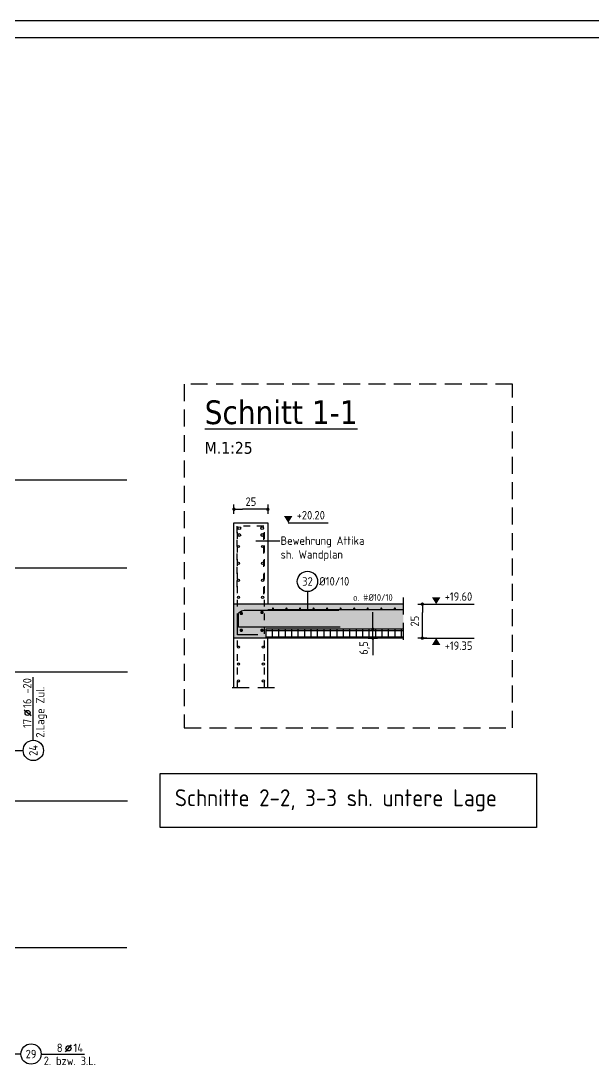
# Model space of a CAD drawing. Extents: x 0 to 83.7, y -3.8 to 29.7.
# Drawn here: x 40.22 to 48.67, y 14.29 to 29.7 of the extents above; entities that cross this region are included whole.
import ezdxf
from ezdxf.enums import TextEntityAlignment as Align

# ---------------------------------------------------------------- set-up
doc = ezdxf.new("R2010")
doc.units = 0
doc.header["$LTSCALE"] = 0.5
for name, pattern in [('AUSGEZOGEN', [1000.01, 1000, 0.01]), ('DASHED', [0.75, 0.5, -0.25]), ('HIDDEN2', [0.187, 0.125, -0.062]), ('STRICHLINIE', [0.75, 0.5, -0.25])]:
    doc.linetypes.add(name, pattern=pattern)
for name, color, linetype in [('AFU', 7, 'Continuous'), ('BETON', 7, 'Continuous'), ('DETAIL', 7, 'Continuous'), ('grau_mittel', 7, 'Continuous'), ('Halbfertigteile', 7, 'Continuous'), ('HILFE', 7, 'Continuous'), ('koten', 7, 'Continuous'), ('MASSE', 7, 'Continuous'), ('RAHMEN', 7, 'Continuous'), ('RND', 7, 'Continuous'), ('TEXT', 7, 'Continuous')]:
    doc.layers.add(name, color=color, linetype=linetype)
doc.layers.add('NOPLOT', color=7, linetype='Continuous', plot=False)
doc.styles.add('helv', font='tahoma.ttf')
doc.styles.add('txt', font='isocp.shx')
doc.linetypes.add('AFU_50K', pattern='A,0.15,["/",Standard,S=0.2,R=0,X=-0.01,Y=-0.1],0.07,["/",Standard,S=0.2,R=0,X=-0.01,Y=-0.1],0.15', length=0.37)
doc.dimstyles.new('DOT_I', dxfattribs={"dimscale": 0.5, "dimtxt": 0.25, "dimasz": 0.25, "dimexe": 0.1, "dimexo": 0.3, "dimgap": 0.1, "dimtad": 1, "dimdec": 3, "dimzin": 3, "dimtxsty": 'txt', "dimblk": 'DOT', "dimblk1": 'DOT', "dimblk2": 'DOT', "dimsah": 1, "dimcen": 0.1, "dimse1": 1, "dimse2": 1, "dimazin": 0, "dimtfac": 1, "dimtdec": 4, "dimtix": 1, "dimtmove": 2, "dimatfit": 3, "dimfxl": 0, "dimtvp": 1, "dimtolj": 1, "dimtzin": 0, "dimarcsym": 0})

# ---------------------------------------------------------------- blocks, each defined once
blk = doc.blocks.new('RND_LEI')
at = {"layer": 'RND', "color": 7, "linetype": 'Continuous'}
blk.add_line((1.022, 0.066), (1.19, 0.27), dxfattribs=at)
for centre, radius in [((0, 0), 0.3), ((1.106, 0.168), 0.075)]:
    blk.add_circle(centre, radius, dxfattribs=at)
at = {"layer": 'RND', "color": 7, "linetype": 'Continuous', "style": 'txt'}
blk.add_attdef('POSL', text='', height=0.25, dxfattribs=at).set_placement((0, 0), align=Align.MIDDLE)
blk.add_attdef('ANZ', text='', height=0.25, dxfattribs=at).set_placement((0.931, 0.057), align=Align.RIGHT)
for tag, p in [('DUM', (1.253, 0.057)), ('ABSTD', (1.674, 0.057)), ('POSTXT', (0.374, -0.327))]:
    blk.add_attdef(tag, p, '', height=0.25, dxfattribs=at)
blk = doc.blocks.new('okrd_o')
at = {"layer": 'koten', "color": 7, "linetype": 'Continuous'}
blk.add_solid([(-0.125, 0.202), (0.125, 0.202), (0, 0)], dxfattribs=at)
at = {"layer": 'koten', "style": 'txt'}
blk.add_attdef('OKRD', (0.25, 0.1), '', height=0.25, dxfattribs=at)
blk = doc.blocks.new('okrd_u')
at = {"layer": 'koten', "color": 7, "linetype": 'Continuous'}
blk.add_solid([(-0.125, -0.202), (0.125, -0.202), (0, 0)], dxfattribs=at)
at = {"layer": 'koten', "style": 'txt'}
blk.add_attdef('OKRD', (0.25, -0.35), '', height=0.25, dxfattribs=at)
blk = doc.blocks.new('DOT')
at = {"layer": 'MASSE', "color": 7, "linetype": 'Continuous'}
for p, q in [((0, 0), (-1, 0)), ((0, 0.54), (0, -0.54))]:
    blk.add_line(p, q, dxfattribs=at)
at = {"layer": 'MASSE', "color": 7, "linetype": 'Continuous', "const_width": 0.2}
blk.add_lwpolyline([(-0.1, 0, 1), (0.1, 0, 1)], format="xyb", close=True, dxfattribs=at)
blk = doc.blocks.new('*D54')
at = {"layer": 'Defpoints', "color": 0, "linetype": 'AUSGEZOGEN', "transparency": 16777216}
for p in [(46.145, 21.093), (46.145, 21.093), (46.145, 20.593)]:
    blk.add_point(p, dxfattribs=at)
at = {"layer": 'MASSE', "color": 0, "linetype": 'AUSGEZOGEN', "lineweight": -2, "transparency": 16777216}
blk.add_line((46.145, 20.718), (46.145, 20.968), dxfattribs=at)
at = {"layer": 'MASSE', "color": 0, "linetype": 'AUSGEZOGEN', "lineweight": -2, "transparency": 16777216, "xscale": 0.125, "yscale": 0.125, "zscale": 0.125}
for p, rotation in [((46.145, 21.093), 90), ((46.145, 20.593), 270)]:
    blk.add_blockref('DOT', p, dxfattribs=dict(at, rotation=rotation))
at = {"layer": 'MASSE', "color": 0, "linetype": 'AUSGEZOGEN', "transparency": 16777216, "insert": (46.033, 20.843), "char_height": 0.125, "attachment_point": 5, "rotation": 90, "style": 'txt'}
blk.add_mtext('\\A1;25', dxfattribs=at)
blk = doc.blocks.new('*D55')
at = {"layer": 'Defpoints', "color": 0, "linetype": 'AUSGEZOGEN', "transparency": 16777216}
for p in [(43.364, 22.494), (43.364, 22.494), (43.864, 22.494)]:
    blk.add_point(p, dxfattribs=at)
at = {"layer": 'MASSE', "color": 0, "linetype": 'AUSGEZOGEN', "lineweight": -2, "transparency": 16777216}
blk.add_line((43.739, 22.494), (43.489, 22.494), dxfattribs=at)
at = {"layer": 'MASSE', "color": 0, "linetype": 'AUSGEZOGEN', "lineweight": -2, "transparency": 16777216, "xscale": 0.125, "yscale": 0.125, "zscale": 0.125, "rotation": 180}
blk.add_blockref('DOT', (43.364, 22.494), dxfattribs=at)
at = {"layer": 'MASSE', "color": 0, "linetype": 'AUSGEZOGEN', "lineweight": -2, "transparency": 16777216, "xscale": 0.125, "yscale": 0.125, "zscale": 0.125}
blk.add_blockref('DOT', (43.864, 22.494), dxfattribs=at)
at = {"layer": 'MASSE', "color": 0, "linetype": 'AUSGEZOGEN', "transparency": 16777216, "insert": (43.614, 22.606), "char_height": 0.125, "attachment_point": 5, "style": 'txt'}
blk.add_mtext('\\A1;25', dxfattribs=at)
blk = doc.blocks.new('RND_HIN')
at = {"layer": 'RND', "color": 7, "linetype": 'Continuous'}
blk.add_circle((0, 0), 0.3, dxfattribs=at)
at = {"layer": 'RND', "color": 7, "linetype": 'Continuous', "style": 'txt'}
blk.add_attdef('POSI', text='', height=0.25, dxfattribs=at).set_placement((0, 0), align=Align.MIDDLE)
blk = doc.blocks.new('A1-35-0')
at = {"layer": 'RAHMEN'}
blk.add_line((118.9, 59.4), (0, 59.4), dxfattribs=at)
at = {"layer": 'RAHMEN', "color": 5}
blk.add_line((118.4, 58.9), (2, 58.9), dxfattribs=at)
blk = doc.blocks.new('*D65')
at = {"layer": 'Defpoints', "color": 0, "linetype": 'AUSGEZOGEN', "transparency": 16777216}
for p in [(45.414, 20.723), (45.414, 20.723), (45.414, 20.593)]:
    blk.add_point(p, dxfattribs=at)
at = {"layer": 'MASSE', "color": 0, "linetype": 'AUSGEZOGEN', "lineweight": -2, "transparency": 16777216}
for p, q in [((45.414, 20.848), (45.414, 20.973)), ((45.414, 20.593), (45.414, 20.723)), ((45.414, 20.468), (45.414, 20.343))]:
    blk.add_line(p, q, dxfattribs=at)
at = {"layer": 'MASSE', "color": 0, "linetype": 'AUSGEZOGEN', "lineweight": -2, "transparency": 16777216, "xscale": 0.125, "yscale": 0.125, "zscale": 0.125}
for p, rotation in [((45.414, 20.723), 270), ((45.414, 20.593), 90)]:
    blk.add_blockref('DOT', p, dxfattribs=dict(at, rotation=rotation))
at = {"layer": 'MASSE', "color": 0, "linetype": 'AUSGEZOGEN', "transparency": 16777216, "insert": (45.293, 20.446), "char_height": 0.125, "attachment_point": 5, "rotation": 90, "style": 'txt'}
blk.add_mtext('\\A1;6,5', dxfattribs=at)

msp = doc.modelspace()

# ---------------------------------------------------------------- hatches: boundary and pattern name
at = {"layer": 'grau_mittel'}
msp.add_hatch(color=61, dxfattribs=at).paths.add_polyline_path([(43.8341, 20.5929), (43.8341, 20.7229), (45.8641, 20.7229), (45.8641, 21.0929), (43.8641, 21.0929), (43.3641, 21.0929), (43.3641, 20.5929)])
at = {"layer": 'Halbfertigteile', "linetype": 'AUSGEZOGEN', "transparency": 33554687}
h = msp.add_hatch(dxfattribs=at)
h.set_pattern_fill('ANSI37', color=171, scale=0.03, angle=135, style=0)
h.set_pattern_definition([(180, (27.74021, 11.08451), (-7e-18, -0.09525), []), (270, (27.74021, 11.08451), (0.09525, -2e-17), [])])
h.paths.add_polyline_path([(43.8341, 20.7229), (43.8341, 20.5929), (45.8641, 20.5929), (45.8641, 20.7229)])

# ---------------------------------------------------------------- linework, layer by layer
at = {"layer": 'AFU', "color": 8, "linetype": 'AFU_50K'}
for p, q in [((43.8641, 21.0929), (43.3641, 21.0929)), ((43.8341, 20.5929), (43.3641, 20.5929))]:
    msp.add_line(p, q, dxfattribs=at)
at = {"layer": 'BETON', "color": 6, "linetype": 'AUSGEZOGEN'}
for p, q in [((43.3641, 22.2929), (43.8641, 22.2929)), ((43.3641, 19.8566), (43.3641, 22.2929)), ((43.8641, 22.2929), (43.8641, 21.0929)), ((45.8641, 21.0929), (43.8641, 21.0929)), ((45.8641, 20.7229), (43.8341, 20.7229)), ((43.8341, 20.7229), (43.8341, 20.5929)), ((45.8641, 20.5929), (43.8341, 20.5929)), ((43.8641, 19.8566), (43.8641, 20.5929))]:
    msp.add_line(p, q, dxfattribs=at)
msp.add_lwpolyline([(42.2759, 18.597), (47.8291, 18.597), (47.8291, 17.7978), (42.2759, 17.7978)], close=True, dxfattribs=at)
at = {"layer": 'DETAIL', "color": 102, "linetype": 'STRICHLINIE'}
msp.add_lwpolyline([(42.6293, 24.3388), (42.6293, 19.2672), (47.4756, 19.2672), (47.4756, 24.3388)], close=True, dxfattribs=at)
at = {"layer": 'HILFE', "color": 102, "linetype": 'AUSGEZOGEN'}
for p, q in [((44.165, 22.2929), (44.7527, 22.2929)), ((44.0402, 22.0227), (43.6854, 22.0227)), ((46.1452, 21.0929), (46.9088, 21.0929)), ((46.1452, 20.5929), (46.9088, 20.5929))]:
    msp.add_line(p, q, dxfattribs=at)
at = {"layer": 'HILFE', "color": 102, "linetype": 'DASHED'}
for p, q in [((45.8641, 21.1929), (45.8641, 20.4929)), ((43.9641, 19.8566), (43.2641, 19.8566))]:
    msp.add_line(p, q, dxfattribs=at)
at = {"layer": 'NOPLOT', "color": 191, "linetype": 'AUSGEZOGEN'}
for p, q in [((2.8457, 22.9273), (41.7824, 22.9273)), ((7.1349, 21.6273), (41.7824, 21.6273)), ((7.1349, 20.0923), (41.7904, 20.0923)), ((7.1349, 18.1923), (41.7904, 18.1923)), ((2.8466, 16.0273), (41.7824, 16.0273))]:
    msp.add_line(p, q, dxfattribs=at)
at = {"layer": 'RND', "color": 102, "linetype": 'AUSGEZOGEN'}
for p, q in [((44.4494, 21.2789), (44.4494, 21.0029)), ((40.2182, 14.4552), (38.2749, 14.4552))]:
    msp.add_line(p, q, dxfattribs=at)
at = {"layer": 'RND', "color": 7, "linetype": 'AUSGEZOGEN'}
for p, q in [((40.4018, 19.0854), (40.4018, 20.0167)), ((39.2121, 18.9354), (40.2518, 18.9354)), ((40.5182, 14.4552), (41.1582, 14.4552))]:
    msp.add_line(p, q, dxfattribs=at)
at = {"layer": 'RND', "color": 1, "linetype": 'HIDDEN2'}
for points in [[(43.8041, 21.2429), (43.8041, 22.2429), (43.4041, 22.2429), (43.4041, 21.2429)], [(43.4141, 19.8566), (43.4141, 22.1929)], [(43.8141, 19.8566), (43.8141, 22.1929)]]:
    msp.add_lwpolyline(points, dxfattribs=at)
at = {"layer": 'RND', "color": 1, "linetype": 'AUSGEZOGEN'}
msp.add_lwpolyline([(43.7141, 20.6429), (43.4141, 20.6429), (43.4141, 20.9029, -0.4142136), (43.5141, 21.0029), (44.9141, 21.0029)], format="xyb", dxfattribs=at)
at = {"layer": 'RND', "color": 7, "linetype": 'AUSGEZOGEN'}
for points, const_width in [([(43.4852, 20.9567, -1), (43.4602, 20.9567, -1)], 0.025), ([(43.7903, 20.972, -1), (43.7653, 20.972, -1)], 0.025), ([(43.9311, 21.0289, 1), (43.9471, 21.0289, 1)], 0.016), ([(44.1311, 21.0289, 1), (44.1471, 21.0289, 1)], 0.016), ([(44.3311, 21.0289, 1), (44.3471, 21.0289, 1)], 0.016), ([(44.5311, 21.0289, 1), (44.5471, 21.0289, 1)], 0.016), ([(44.7311, 21.0289, 1), (44.7471, 21.0289, 1)], 0.016), ([(44.9311, 21.0289, 1), (44.9471, 21.0289, 1)], 0.016), ([(45.1311, 21.0289, 1), (45.1471, 21.0289, 1)], 0.016), ([(45.3311, 21.0289, 1), (45.3471, 21.0289, 1)], 0.016), ([(45.5311, 21.0289, 1), (45.5471, 21.0289, 1)], 0.016), ([(45.7311, 21.0289, 1), (45.7471, 21.0289, 1)], 0.016), ([(43.4852, 20.7078, -1), (43.4602, 20.7078, -1)], 0.025), ([(43.7903, 20.7078, -1), (43.7653, 20.7078, -1)], 0.025)]:
    msp.add_lwpolyline(points, format="xyb", close=True, dxfattribs=dict(at, const_width=const_width))
at = {"layer": 'RND', "color": 1, "linetype": 'AUSGEZOGEN'}
for points in [[(43.8641, 21.0129), (45.8641, 21.0129)], [(44.9312, 20.7543), (43.4312, 20.7543), (43.4312, 20.9543)]]:
    msp.add_lwpolyline(points, dxfattribs=at)
at = {"layer": 'RND', "color": 7, "linetype": 'AUSGEZOGEN'}
for centre, radius in [((43.4433, 22.214), 0.02), ((43.781, 22.214), 0.02), ((43.4433, 22.114), 0.02), ((43.781, 22.114), 0.02), ((43.4319, 21.945), 0.016), ((43.7876, 21.945), 0.016), ((43.4319, 21.695), 0.016), ((43.7876, 21.695), 0.016), ((43.4319, 21.445), 0.016), ((43.7876, 21.445), 0.016), ((43.4319, 21.195), 0.016), ((43.7876, 21.195), 0.016), ((43.4301, 20.4599), 0.016), ((43.7981, 20.4599), 0.016), ((43.4301, 20.2099), 0.016), ((43.7981, 20.2099), 0.016), ((43.4301, 19.9599), 0.016), ((43.7981, 19.9599), 0.016)]:
    msp.add_circle(centre, radius, dxfattribs=at)

# ---------------------------------------------------------------- block references
at = {"layer": 'koten', "color": 7, "linetype": 'AUSGEZOGEN', "xscale": 0.5, "yscale": 0.5, "zscale": 0.5}
for name, p, values in [('okrd_o', (44.165, 22.2929), {'OKRD': '+20.20'}), ('okrd_o', (46.3495, 21.0929), {'OKRD': '+19.60'}), ('okrd_u', (46.3495, 20.5929), {'OKRD': '+19.35'})]:
    msp.add_blockref(name, p, dxfattribs=at).add_auto_attribs(values)
at = {"layer": 'RAHMEN', "color": 7, "linetype": 'AUSGEZOGEN', "xscale": 0.5, "yscale": 0.5, "zscale": 0.5}
msp.add_blockref('A1-35-0', (0, 0), dxfattribs=at)
at = {"layer": 'RND', "color": 7, "linetype": 'AUSGEZOGEN', "xscale": 0.5, "yscale": 0.5, "zscale": 0.5}
for name, p, values in [('RND_HIN', (44.4494, 21.4289), {'POSI': '32'}), ('RND_LEI', (40.3682, 14.4552), {'POSL': '29', 'DUM': '14', 'ANZ': '8', 'POSTXT': '2. bzw. 3.L.'})]:
    msp.add_blockref(name, p, dxfattribs=at).add_auto_attribs(values)
at = {"layer": 'RND', "color": 7, "linetype": 'AUSGEZOGEN', "xscale": 0.5, "yscale": 0.5, "zscale": 0.5, "rotation": 90}
msp.add_blockref('RND_LEI', (40.4018, 18.9354), dxfattribs=at).add_auto_attribs({'POSL': '24', 'DUM': '16', 'ANZ': '17', 'ABSTD': '-20', 'POSTXT': '2.Lage Zul.'})

# ---------------------------------------------------------------- texts
at = {"layer": 'TEXT', "color": 5, "linetype": 'AUSGEZOGEN', "style": 'helv'}
msp.add_text('%%USchnitt 1-1', height=0.35, dxfattribs=at).set_placement((42.9324, 23.75))
at = {"layer": 'TEXT', "color": 1, "linetype": 'AUSGEZOGEN', "style": 'helv'}
msp.add_text('M.1:25', height=0.175, dxfattribs=at).set_placement((42.9324, 23.3125))
at = {"layer": 'TEXT', "color": 7, "linetype": 'AUSGEZOGEN', "style": 'txt'}
for s, height, p in [('Bewehrung Attika', 0.125, (44.0529, 21.9683)), ('sh. Wandplan', 0.125, (44.0529, 21.7646)), ('%%C10/10', 0.125, (44.622, 21.368)), ('o. #%%C10/10', 0.1, (45.1222, 21.1417))]:
    msp.add_text(s, height=height, dxfattribs=at).set_placement(p)
at = {"layer": 'TEXT', "color": 6, "style": 'txt'}
msp.add_text('Schnitte 2-2, 3-3 sh. untere Lage', height=0.25, dxfattribs=at).set_placement((42.4924, 18.112))

# ---------------------------------------------------------------- dimensions: what is measured, and where the dimension line sits
at = {"layer": 'MASSE', "color": 7, "linetype": 'AUSGEZOGEN'}
dim = msp.add_linear_dim(base=(43.3641, 22.4939), p1=(43.8641, 22.4939), p2=(43.3641, 22.4939), dimstyle='DOT_I', override={"dimdec": 0, "dimlfac": 50}, dxfattribs=at)
dim.commit()
dim.dimension.update_dxf_attribs({"geometry": '*D55', "text_midpoint": (43.6141, 22.6064)})
dim = msp.add_linear_dim(base=(46.1452, 21.0929), p1=(46.1452, 20.5929), p2=(46.1452, 21.0929), angle=90, dimstyle='DOT_I', override={"dimdec": 0, "dimlfac": 50}, dxfattribs=at)
dim.commit()
dim.dimension.update_dxf_attribs({"geometry": '*D54', "text_midpoint": (46.0327, 20.8429)})
dim = msp.add_linear_dim(base=(45.4144, 20.7229), p1=(45.4144, 20.5929), p2=(45.4144, 20.7229), angle=90, dimstyle='DOT_I', override={"dimdec": 1, "dimlfac": 50}, dxfattribs=at)
dim.commit()
dim.dimension.update_dxf_attribs({"geometry": '*D65', "text_midpoint": (45.2925, 20.4461), "dimtype": 160})

doc.saveas('drawing.dxf')
